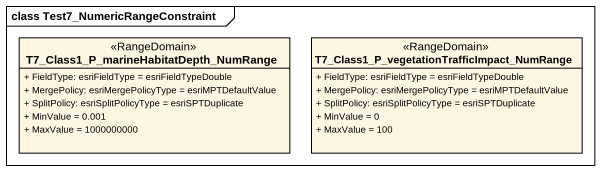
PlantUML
@startuml
mainframe class Test7_NumericRangeConstraint
hide circle
hide empty members
skinparam classAttributeIconSize 0
class "T7_Class1_P_marineHabitatDepth_NumRange" as T7_Class1_P <<RangeDomain>> {
  + FieldType: esriFieldType = esriFieldTypeDouble
  + MergePolicy: esriMergePolicyType = esriMPTDefaultValue
  + SplitPolicy: esriSplitPolicyType = esriSPTDuplicate
  + MinValue = 0.001
  + MaxValue = 1000000000
}
class "T7_Class1_P_vegetationTrafficImpact_NumRange" as T7_Class1_P_2 <<RangeDomain>> {
  + FieldType: esriFieldType = esriFieldTypeDouble
  + MergePolicy: esriMergePolicyType = esriMPTDefaultValue
  + SplitPolicy: esriSplitPolicyType = esriSPTDuplicate
  + MinValue = 0
  + MaxValue = 100
}
@enduml
